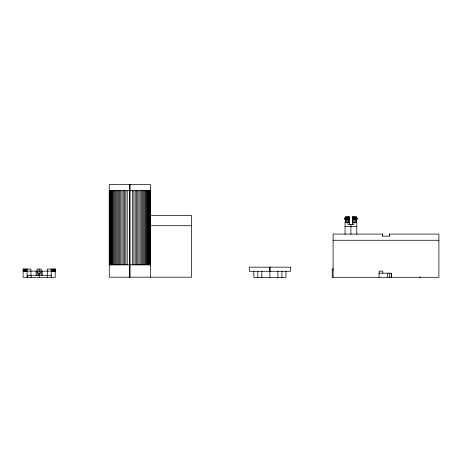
<?xml version="1.0" encoding="UTF-8"?>
<svg xmlns="http://www.w3.org/2000/svg" width="462" height="462" viewBox="0 0 462 462"><rect width="100%" height="100%" fill="white"/><g stroke="black" fill="none" stroke-linecap="round" stroke-linejoin="round"><path stroke-width="0.69" d="M354.926 222.459L354.926 219.473L353.753 217.619L355.44 218.705L357.166 218.717L356.583 217.619L352.702 217.619M355.821 222.459L355.827 219.473L356.375 218.705L355.827 217.619M356.387 222.459L356.393 219.473L356.97 218.705L356.583 217.619M356.791 234.436L356.791 222.459L353.753 222.459L353.753 216.591M27.085 269.086L27.085 277.315L27.824 275.26L27.801 277.315M31.127 277.315L31.15 275.26M39.154 277.315L39.178 275.26M47.188 277.315L47.205 275.26M51.23 277.315L51.23 269.086M345.264 222.459L345.264 219.473L344.877 218.705L345.264 217.619L349.139 217.619M346.922 222.459L346.922 219.473L346.408 218.705L346.922 217.619M37.099 271.142L39.154 275.26L41.216 271.142M352.702 219.641L356.583 219.473L357.166 218.717L356.393 217.619L356.97 218.705L356.583 219.473L356.583 222.459M346.021 217.619L345.466 218.705L346.021 219.473L346.021 222.459M345.264 217.619L344.675 218.717L345.455 217.619L344.675 218.717L345.264 219.473L349.139 219.641M346.922 219.473L348.094 217.619L346.408 218.705L344.877 218.705L345.455 219.473L345.455 222.459M354.926 219.473L355.44 218.705L354.926 217.619M356.97 218.705L356.387 219.473L357.166 218.717M353.753 219.473L354.423 218.717L355.44 218.705M150.445 190.719L109.275 190.719L109.315 264.83L150.445 264.83M150.445 215.425L191.615 215.425L191.615 277.183L109.275 277.183L109.275 184.546L150.445 184.546L150.445 277.183M345.264 216.591L349.139 216.591L349.139 222.765M356.583 216.591L352.702 216.591L352.702 222.765M348.741 222.765L349.376 222.765L349.376 224.515M150.445 225.716L191.615 225.716M345.056 226.576L356.791 226.576M333.09 240.263L438.9 240.263M333.645 269.086L332.247 269.086L332.247 277.315L438.9 277.315L438.9 234.09L389.362 234.09L389.362 236.146M23.1 271.142L55.215 271.142M379.083 273.198L391.337 273.198L391.337 277.315M27.079 275.26L51.247 275.26M346.408 218.705L347.355 218.711L348.094 219.473M419.392 276.946L420.738 277.315M344.675 218.717L345.455 219.473L344.877 218.705M391.216 273.198L391.216 277.315M389.454 234.09L389.454 236.146L382.536 236.146L382.536 234.09M389.281 273.198L389.281 277.315M387.427 273.198L387.427 277.315M382.79 273.198L382.79 271.142L379.083 271.142L379.083 277.315M382.628 236.146L382.628 234.09L333.09 234.09L333.09 277.315M353.857 222.459L353.857 224.515L347.99 224.515L347.99 222.459M352.812 216.591L352.466 224.515M350.924 224.515L350.924 234.436M349.035 216.591L349.035 222.765M348.094 216.591L348.094 222.459L345.056 222.459L345.056 234.436M285.949 271.281L285.949 277.454L253.834 277.454L253.834 271.281M281.964 271.281L281.964 277.454M277.916 271.281L277.916 277.454M270.027 267.163L270.027 271.281M269.889 271.281L269.889 277.454M269.75 267.163L269.75 271.281M261.862 271.281L261.862 277.454M257.819 271.281L257.819 277.454M150.404 190.719L150.404 264.83M150.271 190.719L150.271 264.83M150.052 190.719L150.052 264.83M149.746 190.719L149.746 264.83M149.353 190.719L149.353 264.83M148.88 190.719L148.88 264.83M148.325 190.719L148.325 264.83M147.696 190.719L147.696 264.83M146.985 190.719L146.985 264.83M146.2 190.719L146.2 264.83M145.345 190.719L145.345 264.83M144.427 190.719L144.427 264.83M143.445 190.719L143.445 264.83M142.4 190.719L142.4 264.83M141.308 190.719L141.308 264.83M140.165 190.719L140.165 264.83M138.975 190.719L138.975 264.83M137.745 190.719L137.745 264.83M136.486 190.719L136.486 264.83M135.193 190.719L135.193 264.83M133.882 190.719L133.882 264.83M132.513 190.719L132.513 264.83M129.995 184.546L129.995 277.183M129.724 184.546L129.724 277.183M127.2 190.719L127.2 264.83M125.837 190.719L125.837 264.83M124.526 190.719L124.526 264.83M123.233 190.719L123.233 264.83M121.974 190.719L121.974 264.83M120.744 190.719L120.744 264.83M119.554 190.719L119.554 264.83M118.411 190.719L118.411 264.83M117.313 190.719L117.313 264.83M116.274 190.719L116.274 264.83M115.292 190.719L115.292 264.83M114.374 190.719L114.374 264.83M113.519 190.719L113.519 264.83M112.734 190.719L112.734 264.83M112.023 190.719L112.023 264.83M111.388 190.719L111.388 264.83M110.834 190.719L110.834 264.83M110.36 190.719L110.36 264.83M109.973 190.719L109.973 264.83M109.667 190.719L109.667 264.83M109.448 190.719L109.448 264.83M55.18 269.086L55.18 271.142M55.076 269.086L55.076 271.142M54.903 269.086L54.903 271.142M54.666 269.086L54.666 271.142M54.36 269.086L54.36 271.142M53.99 269.086L53.99 271.142M53.557 269.086L53.557 271.142M53.061 269.086L53.061 271.142M52.506 269.086L52.506 271.142M51.894 269.086L51.894 271.142M47.39 275.26L47.39 269.086L55.215 269.086L55.215 277.315L23.1 277.315L23.135 269.086L30.925 269.086L30.925 275.26M42.244 271.142L42.244 275.26M41.216 275.26L41.216 269.086L37.099 269.086L37.099 275.26M39.154 269.086L39.154 275.26M36.071 271.142L36.071 275.26M26.421 269.086L26.421 271.142M25.808 269.086L25.808 271.142M25.254 269.086L25.254 271.142M24.757 269.086L24.757 271.142M24.324 269.086L24.324 271.142M23.955 269.086L23.955 271.142M23.649 269.086L23.649 271.142M23.406 269.086L23.406 271.142M23.239 269.086L23.239 271.142M290.477 267.163L249.301 267.163L249.301 271.281L290.477 271.281L290.477 267.163"/></g></svg>
